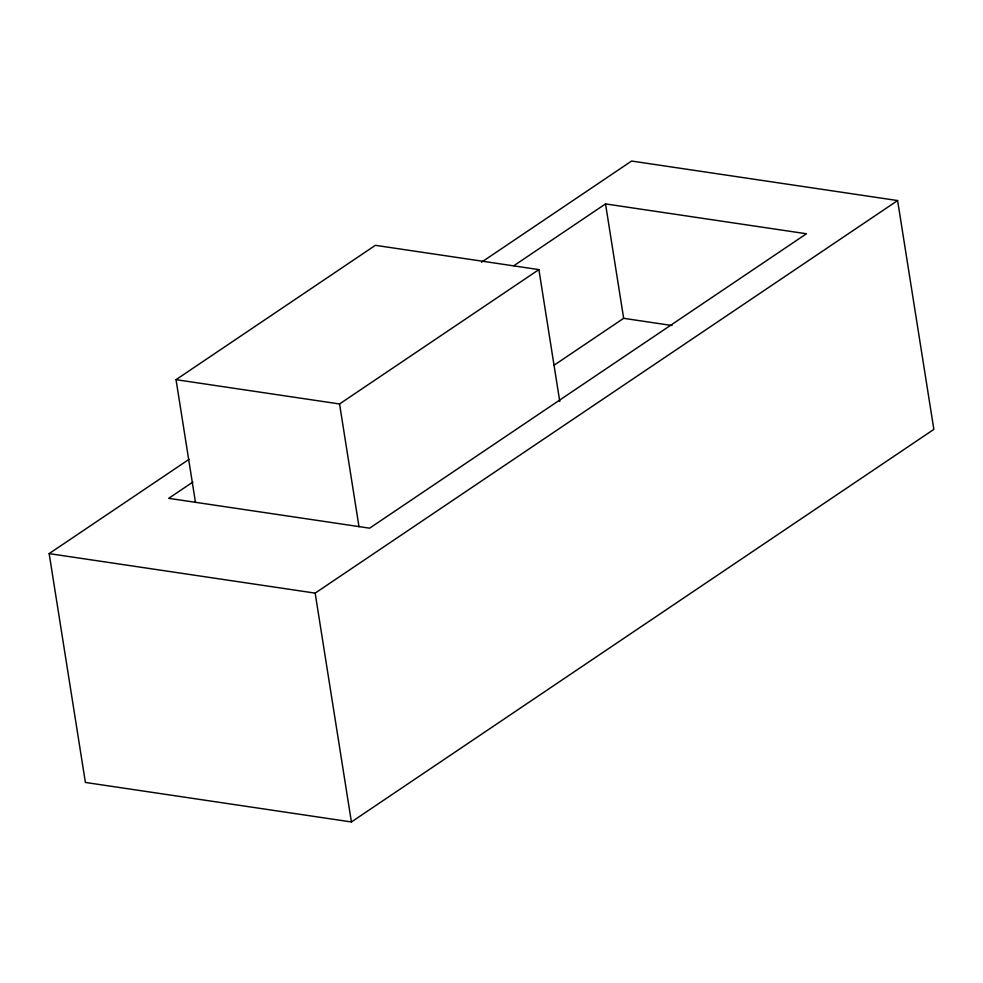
<?xml version="1.0" encoding="UTF-8"?>
<svg xmlns="http://www.w3.org/2000/svg" width="983" height="983" viewBox="0 0 983 983"><rect width="100%" height="100%" fill="white"/><g stroke="black" fill="none" stroke-linecap="round" stroke-linejoin="round"><path stroke-width="1.47" d="M195.482 502.424L176.031 379.671L375.371 245.32L538.893 269.612L559.769 401.457M481.535 262.191L631.59 161.04L897.602 200.557L933.85 429.387L351.41 821.96L85.398 782.443L49.15 553.613L189.043 459.331M192.901 482.026L168.695 498.332L369.62 528.178L806.453 233.757L605.528 203.911L513.839 265.717M176.031 379.671L339.553 403.964L538.893 269.612M553.81 365.393L623.652 318.32L671.991 325.508M49.15 553.613L315.162 593.13L897.602 200.557M605.528 203.911L623.652 318.32M339.553 403.964L359.004 526.716M315.162 593.13L351.41 821.96"/></g></svg>
